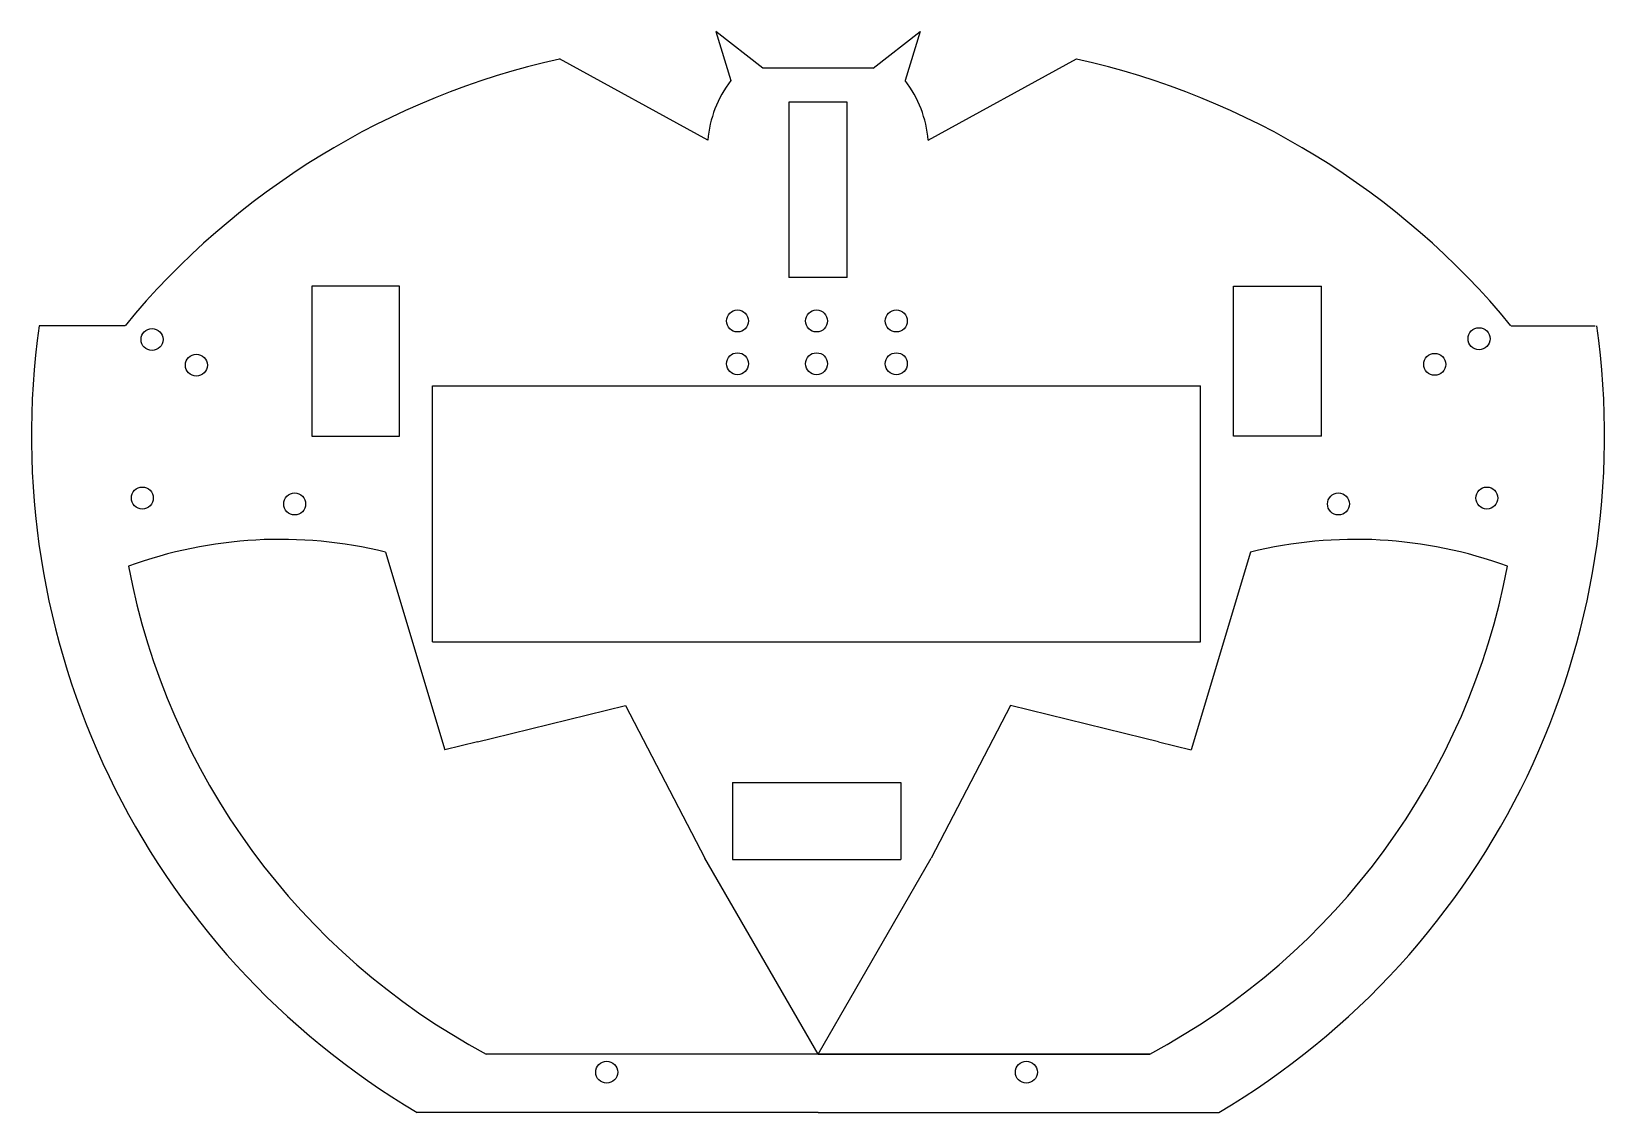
# Model space of a CAD drawing. Header units: inches. Extents: x -1660 to -1445, y -270 to -122.
import ezdxf

# ---------------------------------------------------------------- set-up
doc = ezdxf.new("R2010")
doc.units = ezdxf.units.IN
doc.header["$MEASUREMENT"] = 0

msp = doc.modelspace()

# ---------------------------------------------------------------- linework, layer by layer
at = {"color": 7, "linetype": 'Continuous'}
for p, q in [((-1566.18, -121.89), (-1564.12, -128.61)), ((-1559.72, -126.93), (-1566.18, -121.89)), ((-1544.68, -126.93), (-1538.23, -121.89)), ((-1538.23, -121.89), (-1540.28, -128.61)), ((-1567.24, -136.77), (-1587.55, -125.65)), ((-1537.16, -136.77), (-1516.85, -125.65)), ((-1544.68, -126.93), (-1559.72, -126.93)), ((-1556.2, -131.54), (-1556.2, -155.54)), ((-1548.2, -155.54), (-1548.2, -131.54)), ((-1621.4, -156.7), (-1621.4, -177.2)), ((-1609.4, -156.7), (-1621.4, -156.7)), ((-1609.4, -177.2), (-1609.4, -156.7)), ((-1495.4, -177.2), (-1495.4, -156.7)), ((-1495.4, -156.7), (-1483.4, -156.7)), ((-1483.4, -177.2), (-1483.4, -156.7)), ((-1604.9, -205.32), (-1604.9, -170.32)), ((-1604.9, -170.32), (-1499.9, -170.32)), ((-1499.9, -205.32), (-1499.9, -170.32)), ((-1621.4, -177.2), (-1609.4, -177.2)), ((-1483.4, -177.2), (-1495.4, -177.2)), ((-1604.9, -205.32), (-1499.9, -205.32)), ((-1563.9, -224.58), (-1563.9, -235.08)), ((-1563.9, -224.58), (-1540.9, -224.58)), ((-1540.9, -224.58), (-1540.9, -235.08)), ((-1563.9, -235.08), (-1540.9, -235.08))]:
    msp.add_line(p, q, dxfattribs=at)
for p, q in [((-1548.2, -131.54), (-1556.2, -131.54)), ((-1548.2, -155.54), (-1556.2, -155.54)), ((-1646.92, -162.12), (-1658.64, -162.12)), ((-1457.48, -162.12), (-1445.99, -162.12)), ((-1611.31, -193.07), (-1603.21, -220.1)), ((-1493.09, -193.07), (-1501.19, -220.1)), ((-1596.69, -218.5), (-1578.49, -214.03)), ((-1578.49, -214.03), (-1567.65, -234.93)), ((-1525.91, -214.03), (-1536.75, -234.93)), ((-1507.71, -218.5), (-1525.91, -214.03)), ((-1598.74, -219), (-1603.21, -220.1)), ((-1598.74, -219), (-1596.69, -218.5)), ((-1505.66, -219), (-1507.71, -218.5)), ((-1505.66, -219), (-1501.19, -220.1)), ((-1552.2, -261.69), (-1567.65, -234.93)), ((-1552.2, -261.69), (-1536.75, -234.93)), ((-1506.83, -261.69), (-1597.57, -261.69)), ((-1552.2, -261.69), (-1506.83, -261.69)), ((-1552.2, -269.69), (-1606.97, -269.69)), ((-1552.2, -269.69), (-1497.43, -269.69))]:
    msp.add_line(p, q)
for centre in [(-1563.2, -161.47), (-1552.4, -161.47), (-1541.5, -161.47), (-1643.22, -164.01), (-1461.85, -163.9), (-1637.16, -167.51), (-1563.2, -167.32), (-1552.4, -167.32), (-1541.5, -167.32), (-1467.91, -167.4), (-1644.55, -185.68), (-1460.79, -185.68), (-1623.73, -186.49), (-1481.07, -186.49), (-1581.08, -264.18), (-1581.08, -264.18), (-1523.72, -264.18), (-1523.72, -264.18)]:
    msp.add_circle(centre, 1.5, dxfattribs=at)
msp.add_circle((-1523.72, -264.18), 1.5)
for centre, radius, start, end in [((-1564.28, -230.1), 107, 102.5587, 140.5597), ((-1540.12, -230.1), 107, 39.4403, 77.4413), ((-1552.2, -137.85), 15.08, 142.2398, 175.8941), ((-1552.2, -137.85), 15.08, 4.1059, 37.7602)]:
    msp.add_arc(centre, radius, start, end, dxfattribs=at)
for centre, radius, start, end in [((-1552.2, -177.19), 107.5, 171.9404, 239.3688), ((-1552.2, -177.19), 107.5, 300.6312, 8.0596), ((-1625.7, -251.77), 60.44, 76.224, 110.0688), ((-1478.7, -251.77), 60.44, 69.9312, 103.776), ((-1552.2, -177.19), 95.91, 190.6979, 241.7674), ((-1552.2, -177.19), 95.91, 298.2326, 349.3021)]:
    msp.add_arc(centre, radius, start, end)

doc.saveas('drawing.dxf')
